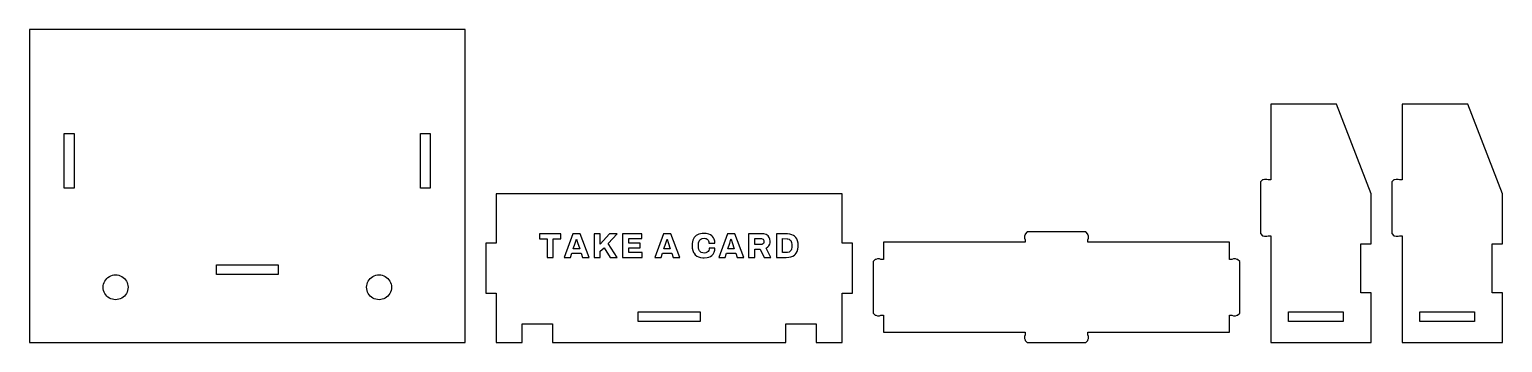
# Model space of a CAD drawing. Header units: millimetres. Extents: x 5 to 431, y 5 to 96.
import ezdxf

# ---------------------------------------------------------------- set-up
doc = ezdxf.new("R2010")
doc.units = ezdxf.units.MM
doc.layers.add('CUT', color=1, linetype='Continuous')
doc.layers.add('ETCH', color=7, linetype='Continuous')

msp = doc.modelspace()

# ---------------------------------------------------------------- linework, layer by layer
at = {"layer": 'CUT'}
for points in [[(131, 95.5996), (5, 95.5996), (5, 5), (131, 5)], [(393, 19.4082), (390, 19.4082), (390, 33.5918), (393, 33.5918), (393, 48), (383, 74), (364, 74), (364, 52.0752), (363.25, 52.0752), (362.7998, 52.2246), (362.2002, 52.2246), (361.75, 52.0752), (361.5996, 52.0752), (361, 51.4746), (361, 36.5254), (361.5996, 35.9248), (361.75, 35.9248), (362.2002, 35.7754), (362.7998, 35.7754), (363.25, 35.9248), (364, 35.9248), (364, 5), (393, 5)], [(431, 19.4082), (428, 19.4082), (428, 33.5918), (431, 33.5918), (431, 48), (421, 74), (402, 74), (402, 52.0752), (401.25, 52.0752), (400.7998, 52.2246), (400.2002, 52.2246), (399.75, 52.0752), (399.5996, 52.0752), (399, 51.4746), (399, 36.5254), (399.5996, 35.9248), (399.75, 35.9248), (400.2002, 35.7754), (400.7998, 35.7754), (401.25, 35.9248), (402, 35.9248), (402, 5), (431, 5)], [(15.0752, 49.6748), (15.0752, 65.5254), (17.9258, 65.5254), (17.9258, 49.6748)], [(118.0752, 49.6748), (118.0752, 65.5254), (120.9258, 65.5254), (120.9258, 49.6748)], [(240, 19.2588), (243, 19.2588), (243, 33.7422), (240, 33.7422), (240, 48), (140, 48), (140, 33.7422), (137, 33.7422), (137, 19.2588), (140, 19.2588), (140, 5), (147.5, 5), (147.5, 10.4004), (156.3008, 10.4004), (156.3008, 5), (223.7002, 5), (223.7002, 10.4004), (232.5, 10.4004), (232.5, 5), (240, 5)], [(311.0752, 5.5996), (311.0752, 5.75), (311.2246, 6.2002), (311.2246, 6.7998), (311.0752, 7.25), (311.0752, 8), (352, 8), (352, 12.9248), (352.75, 12.9248), (353.2002, 12.7754), (353.7998, 12.7754), (354.25, 12.9248), (354.4004, 12.9248), (355, 13.5254), (355, 28.4746), (354.4004, 29.0752), (354.25, 29.0752), (353.7998, 29.2246), (353.2002, 29.2246), (352.75, 29.0752), (352, 29.0752), (352, 34), (311.0752, 34), (311.0752, 34.75), (311.2246, 35.2002), (311.2246, 35.7998), (311.0752, 36.25), (311.0752, 36.4004), (310.4746, 37), (293.5254, 37), (292.9248, 36.4004), (292.9248, 36.25), (292.7754, 35.7998), (292.7754, 35.2002), (292.9248, 34.75), (292.9248, 34), (252, 34), (252, 29.0752), (251.25, 29.0752), (250.7998, 29.2246), (250.2002, 29.2246), (249.75, 29.0752), (249.5996, 29.0752), (249, 28.4746), (249, 13.5254), (249.5996, 12.9248), (249.75, 12.9248), (250.2002, 12.7754), (250.7998, 12.7754), (251.25, 12.9248), (252, 12.9248), (252, 8), (292.9248, 8), (292.9248, 7.25), (292.7754, 6.7998), (292.7754, 6.2002), (292.9248, 5.75), (292.9248, 5.5996), (293.5254, 5), (310.4746, 5)], [(59.0752, 24.6748), (59.0752, 27.5254), (76.9258, 27.5254), (76.9258, 24.6748)], [(29.4305, 17.4308), (28.9686, 17.5227), (28.5227, 17.674), (28.1004, 17.8823), (27.7088, 18.1439), (27.3548, 18.4544), (27.0443, 18.8085), (26.7827, 19.2), (26.5744, 19.6223), (26.4231, 20.0683), (26.3312, 20.5301), (26.3004, 21), (26.3312, 21.4699), (26.4231, 21.9317), (26.5744, 22.3777), (26.7827, 22.8), (27.0443, 23.1915), (27.3548, 23.5456), (27.7088, 23.8561), (28.1004, 24.1177), (28.5227, 24.326), (28.9686, 24.4773), (29.4305, 24.5692), (29.9004, 24.6), (30.3703, 24.5692), (30.8321, 24.4773), (31.2781, 24.326), (31.7004, 24.1177), (32.0919, 23.8561), (32.446, 23.5456), (32.7565, 23.1915), (33.0181, 22.8), (33.2264, 22.3777), (33.3777, 21.9317), (33.4696, 21.4699), (33.5004, 21), (33.4696, 20.5301), (33.3777, 20.0683), (33.2264, 19.6223), (33.0181, 19.2), (32.7565, 18.8085), (32.446, 18.4544), (32.0919, 18.1439), (31.7004, 17.8823), (31.2781, 17.674), (30.8321, 17.5227), (30.3703, 17.4308), (29.9004, 17.4)], [(105.6307, 17.4308), (105.1688, 17.5227), (104.7229, 17.674), (104.3006, 17.8823), (103.909, 18.1439), (103.555, 18.4544), (103.2445, 18.8085), (102.9829, 19.2), (102.7746, 19.6223), (102.6233, 20.0683), (102.5314, 20.5301), (102.5006, 21), (102.5314, 21.4699), (102.6233, 21.9317), (102.7746, 22.3777), (102.9829, 22.8), (103.2445, 23.1915), (103.555, 23.5456), (103.909, 23.8561), (104.3006, 24.1177), (104.7229, 24.326), (105.1688, 24.4773), (105.6307, 24.5692), (106.1006, 24.6), (106.5705, 24.5692), (107.0323, 24.4773), (107.4782, 24.326), (107.9006, 24.1177), (108.2921, 23.8561), (108.6462, 23.5456), (108.9567, 23.1915), (109.2183, 22.8), (109.4266, 22.3777), (109.5779, 21.9317), (109.6698, 21.4699), (109.7006, 21), (109.6698, 20.5301), (109.5779, 20.0683), (109.4266, 19.6223), (109.2183, 19.2), (108.9567, 18.8085), (108.6462, 18.4544), (108.2921, 18.1439), (107.9006, 17.8823), (107.4782, 17.674), (107.0323, 17.5227), (106.5705, 17.4308), (106.1006, 17.4)], [(181.0752, 11.0752), (181.0752, 13.9258), (198.9258, 13.9258), (198.9258, 11.0752)], [(369.0752, 11.0752), (369.0752, 13.9248), (384.9248, 13.9248), (384.9248, 11.0752)], [(407.0752, 11.0752), (407.0752, 13.9248), (422.9248, 13.9248), (422.9248, 11.0752)]]:
    msp.add_lwpolyline(points, close=True, dxfattribs=at)
at = {"layer": 'ETCH'}
for points in [[(156.4717, 34.9932), (158.6816, 34.9932), (158.6816, 36.4502), (152.4863, 36.4502), (152.4863, 34.9932), (154.6973, 34.9932), (154.6973, 29.6406), (156.4717, 29.6406)], [(161.8438, 30.8203), (164.5596, 30.8203), (164.9658, 29.6406), (166.8594, 29.6406), (164.3018, 36.4502), (162.1709, 36.4502), (159.6133, 29.6406), (161.4375, 29.6406)], [(162.8057, 33.7148), (163.1621, 34.9043), (163.2314, 34.9043), (163.5293, 33.9131), (164.124, 32.1484), (162.2705, 32.1484)], [(170.041, 31.415), (171.1719, 32.4551), (172.8867, 29.6406), (174.9883, 29.6406), (172.4004, 33.665), (174.9385, 36.4502), (172.7373, 36.4502), (170.041, 33.4268), (170.041, 36.4502), (168.2676, 36.4502), (168.2676, 29.6406), (170.041, 29.6406)], [(182.2041, 31.0283), (178.2891, 31.0283), (178.2891, 32.4258), (181.6494, 32.4258), (181.6494, 33.7842), (178.2891, 33.7842), (178.2891, 35.0625), (182.1348, 35.0625), (182.1348, 36.4502), (176.5146, 36.4502), (176.5146, 29.6406), (182.2041, 29.6406)], [(188.0527, 30.8203), (190.7686, 30.8203), (191.1748, 29.6406), (193.0684, 29.6406), (190.5107, 36.4502), (188.3799, 36.4502), (185.8223, 29.6406), (187.6465, 29.6406)], [(189.0137, 33.7148), (189.3711, 34.9043), (189.4404, 34.9043), (189.7373, 33.9131), (190.332, 32.1484), (188.4785, 32.1484)], [(200.9688, 29.6006), (201.4941, 29.7393), (201.96, 29.9375), (202.3662, 30.2148), (202.6934, 30.5527), (202.8418, 30.751), (203.0498, 31.1963), (203.1895, 31.7021), (203.2285, 32.2871), (201.5537, 32.2871), (201.5332, 32.0098), (201.4346, 31.6426), (201.2461, 31.3457), (200.9785, 31.127), (200.6416, 30.9785), (200.2256, 30.9092), (199.7197, 30.9287), (199.2832, 31.0674), (199.0459, 31.2168), (198.7676, 31.5234), (198.5898, 31.9307), (198.4902, 32.4355), (198.4707, 33.2686), (198.5107, 33.8232), (198.6396, 34.2988), (198.8574, 34.6758), (199.1641, 34.9531), (199.5713, 35.1221), (200.0762, 35.1816), (200.4932, 35.1416), (200.7305, 35.0625), (200.9385, 34.9531), (201.1172, 34.8047), (201.2559, 34.6367), (201.375, 34.4277), (201.4541, 34.1904), (201.4941, 33.7842), (203.2285, 33.7842), (203.1787, 34.3691), (203.0498, 34.874), (202.8223, 35.3301), (202.5244, 35.707), (202.3467, 35.8652), (201.9404, 36.1426), (201.4639, 36.3516), (200.6709, 36.5391), (200.0762, 36.5693), (199.541, 36.5498), (199.0557, 36.4697), (198.6094, 36.3516), (198.2129, 36.1826), (197.8457, 35.9648), (197.5293, 35.6875), (197.2617, 35.3799), (197.043, 35.0127), (196.8652, 34.5967), (196.7461, 34.1309), (196.667, 33.6152), (196.6465, 33.0508), (196.6865, 32.2969), (196.8252, 31.6328), (197.043, 31.0674), (197.1816, 30.8203), (197.5293, 30.3838), (197.9648, 30.0371), (198.4707, 29.7891), (199.0557, 29.6201), (199.7197, 29.5313), (200.0762, 29.5215)], [(206.5596, 30.8203), (209.2754, 30.8203), (209.6816, 29.6406), (211.5752, 29.6406), (209.0176, 36.4502), (206.8867, 36.4502), (204.3291, 29.6406), (206.1533, 29.6406)], [(207.5205, 33.7148), (207.8779, 34.9043), (207.9473, 34.9043), (208.2441, 33.9131), (208.8389, 32.1484), (206.9854, 32.1484)], [(214.7568, 32.0391), (216.3135, 32.0391), (217.4434, 29.6406), (219.4258, 29.6406), (218.0576, 32.3369), (218.5439, 32.6836), (218.8008, 32.9707), (219.0693, 33.4863), (219.1777, 33.8828), (219.208, 34.2988), (219.1484, 34.874), (218.96, 35.3896), (218.6426, 35.8359), (218.3555, 36.0635), (218.0186, 36.252), (217.4131, 36.4209), (216.9375, 36.4502), (212.9824, 36.4502), (212.9824, 29.6406), (214.7568, 29.6406)], [(214.7568, 35.1025), (216.6699, 35.1025), (216.8984, 35.0527), (217.1357, 34.9238), (217.3047, 34.7061), (217.374, 34.4971), (217.3936, 34.1211), (217.3438, 33.8828), (217.2451, 33.6846), (217.0166, 33.4668), (216.8184, 33.3877), (216.5908, 33.3574), (214.7568, 33.3574)], [(224.5605, 29.6797), (225.1846, 29.7988), (225.7402, 30.0068), (226.2061, 30.2949), (226.4141, 30.4727), (226.7607, 30.8896), (227.0283, 31.3945), (227.207, 31.9893), (227.2959, 32.6738), (227.2959, 33.4268), (227.2666, 33.7842), (227.1279, 34.418), (226.9102, 34.9736), (226.5928, 35.4297), (226.2061, 35.7959), (225.9775, 35.9551), (225.4727, 36.1924), (224.8779, 36.3613), (224.2139, 36.4404), (223.8564, 36.4502), (221.0117, 36.4502), (221.0117, 29.6406), (223.8564, 29.6406)], [(222.7861, 35.0625), (224.1045, 35.0527), (224.3428, 35.0127), (224.6592, 34.9043), (224.9268, 34.7354), (225.1455, 34.5176), (225.3037, 34.2402), (225.4131, 33.9131), (225.4824, 33.3975), (225.4727, 32.5547), (225.3828, 32.0586), (225.2539, 31.752), (225.0068, 31.4248), (224.6592, 31.1865), (224.2236, 31.0576), (223.8369, 31.0283), (222.7861, 31.0283)]]:
    msp.add_lwpolyline(points, close=True, dxfattribs=at)

doc.saveas('drawing.dxf')
